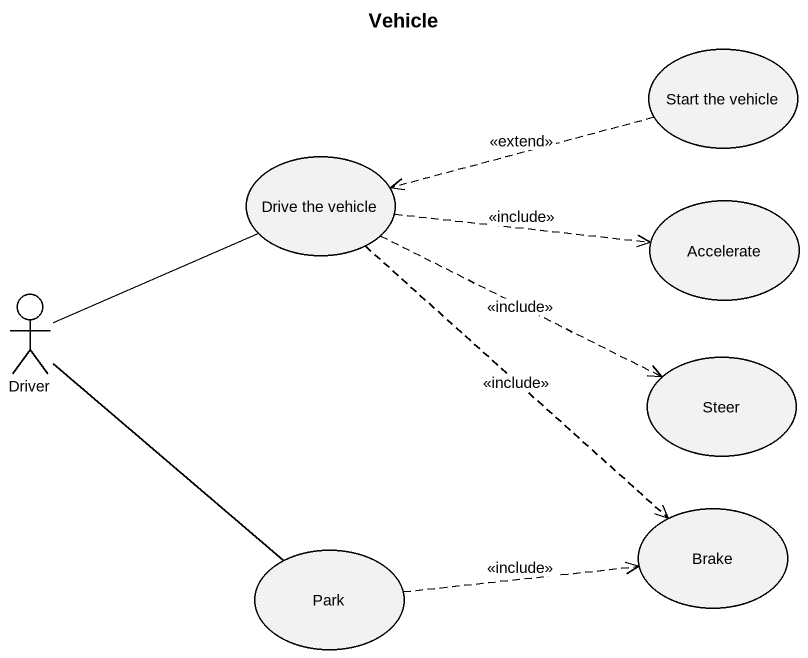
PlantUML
@startuml
title Vehicle
usecase "Start the vehicle" as Start_the_vehicle
usecase "Drive the vehicle" as Drive_the_vehicle
usecase Accelerate
actor Driver
usecase Steer
usecase Park
usecase Brake
Start_the_vehicle .left.> Drive_the_vehicle : <<extend>>
Drive_the_vehicle .right.> Accelerate : <<include>>
Drive_the_vehicle .right.> Steer : <<include>>
Drive_the_vehicle ..> Brake : <<include>>
Driver -right- Drive_the_vehicle
Driver -- Park
Park .right.> Brake : <<include>>
@enduml
